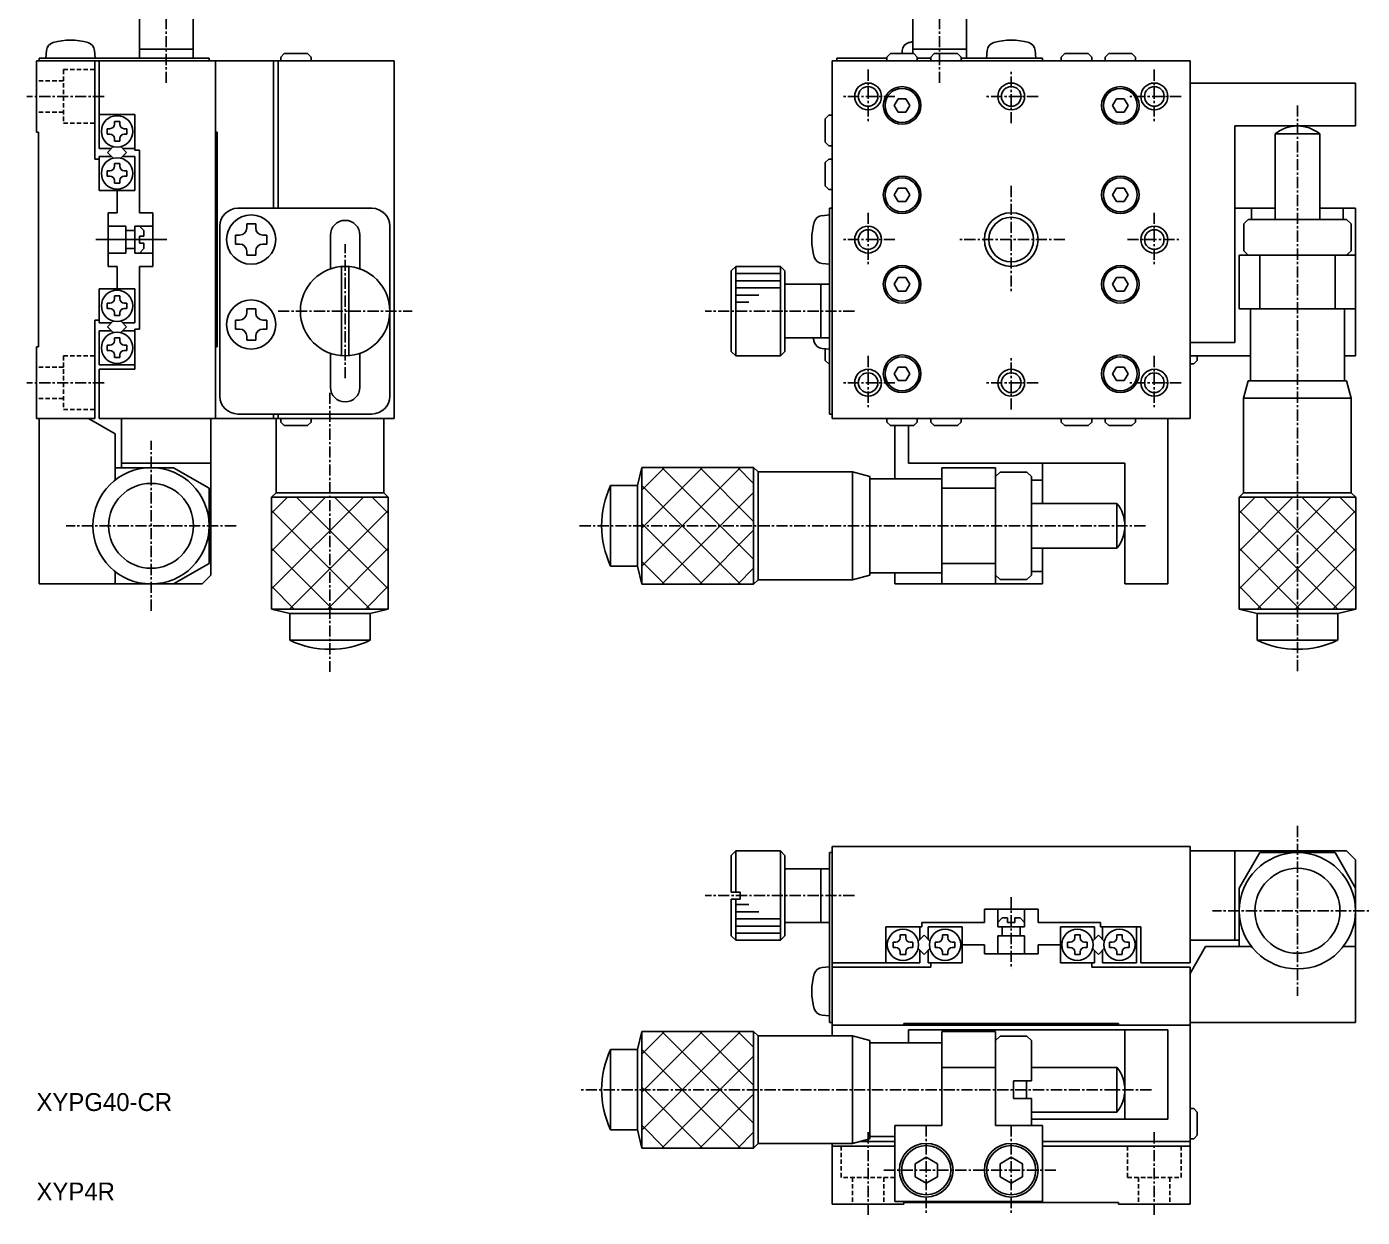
# Model space of a CAD drawing. Extents: x -191 to 34, y -40 to 164.
# Drawn here: x -191.1 to -41.8, y -39.9 to 93.2 of the extents above; entities that cross this region are included whole.
import ezdxf

# ---------------------------------------------------------------- set-up
doc = ezdxf.new("R2010")
doc.units = 0
doc.linetypes.add('CENTER', pattern=[2, 1.25, -0.25, 0.25, -0.25])
doc.linetypes.add('DASHED', pattern=[0.75, 0.5, -0.25])
doc.layers.get('0').update_dxf_attribs({"linetype": 'CONTINUOUS'})
doc.layers.add('CENTER', color=1, linetype='CENTER')

msp = doc.modelspace()

# ---------------------------------------------------------------- linework, layer by layer
at = {"color": 7, "linetype": 'CONTINUOUS'}
for p, q in [((-178.51, 89.74), (-178.51, 94.74)), ((-172.51, 89.74), (-172.51, 94.74)), ((-92.04, 94.74), (-92.04, 90.24)), ((-86.04, 94.74), (-86.04, 89.74)), ((-189.71, 89.74), (-189.71, 89.44)), ((-170.71, 89.74), (-189.71, 89.74)), ((-188.89, 90.59), (-188.96, 89.74)), ((-183.46, 89.74), (-183.54, 90.59)), ((-172.51, 90.74), (-178.51, 90.74)), ((-170.71, 89.44), (-170.71, 89.74)), ((-162.31, 90.24), (-162.71, 89.84)), ((-162.71, 89.84), (-162.71, 89.44)), ((-159.71, 90.24), (-162.31, 90.24)), ((-159.71, 90.24), (-159.31, 89.84)), ((-159.31, 89.84), (-159.31, 89.44)), ((-100.54, 89.74), (-94.94, 89.74)), ((-100.54, 89.44), (-100.54, 89.74)), ((-94.54, 90.24), (-94.94, 89.84)), ((-94.94, 89.84), (-94.94, 89.44)), ((-91.94, 90.24), (-94.54, 90.24)), ((-93.25, 90.24), (-93.22, 90.59)), ((-92.04, 90.74), (-86.04, 90.74)), ((-91.94, 90.24), (-91.54, 89.84)), ((-91.54, 89.84), (-91.54, 89.44)), ((-91.54, 89.74), (-90.04, 89.74)), ((-90.04, 89.84), (-89.64, 90.24)), ((-90.04, 89.84), (-90.04, 89.44)), ((-87.04, 90.24), (-89.64, 90.24)), ((-87.04, 90.24), (-86.64, 89.84)), ((-86.64, 89.84), (-86.64, 89.44)), ((-86.64, 89.74), (-77.54, 89.74)), ((-83.72, 90.59), (-83.79, 89.74)), ((-78.29, 89.74), (-78.36, 90.59)), ((-77.54, 89.74), (-77.54, 89.44)), ((-75.04, 90.24), (-75.44, 89.84)), ((-75.44, 89.84), (-75.44, 89.44)), ((-75.04, 90.24), (-72.44, 90.24)), ((-72.04, 89.84), (-72.44, 90.24)), ((-72.04, 89.84), (-72.04, 89.44)), ((-70.54, 89.84), (-70.14, 90.24)), ((-70.54, 89.84), (-70.54, 89.44)), ((-67.54, 90.24), (-70.14, 90.24)), ((-67.54, 90.24), (-67.14, 89.84)), ((-67.14, 89.84), (-67.14, 89.44)), ((-190.01, 89.44), (-150.01, 89.44)), ((-190.01, 81.44), (-190.01, 89.44)), ((-183.51, 89.44), (-183.51, 78.44)), ((-183.01, 79.64), (-183.01, 89.44)), ((-170.01, 89.44), (-170.01, 49.44)), ((-163.51, 72.94), (-163.51, 89.44)), ((-163.01, 72.94), (-163.01, 89.44)), ((-150.01, 89.44), (-150.01, 49.44)), ((-101.04, 89.44), (-101.04, 49.44)), ((-101.04, 89.44), (-61.04, 89.44)), ((-61.04, 89.44), (-61.04, 49.44)), ((-42.54, 86.94), (-61.04, 86.94)), ((-42.54, 82.14), (-42.54, 86.94)), ((-94.11, 84.44), (-93.67, 85.19)), ((-93.67, 85.19), (-92.81, 85.19)), ((-92.81, 85.19), (-92.37, 84.44)), ((-69.71, 84.44), (-69.27, 85.19)), ((-69.27, 85.19), (-68.41, 85.19)), ((-68.41, 85.19), (-67.97, 84.44)), ((-93.67, 83.69), (-94.11, 84.44)), ((-92.81, 83.69), (-93.67, 83.69)), ((-92.37, 84.44), (-92.81, 83.69)), ((-69.27, 83.69), (-69.71, 84.44)), ((-68.41, 83.69), (-69.27, 83.69)), ((-67.97, 84.44), (-68.41, 83.69)), ((-179.01, 83.44), (-183.01, 83.44)), ((-181.31, 82.64), (-180.71, 82.64)), ((-181.31, 82.64), (-181.31, 82.34)), ((-180.71, 82.64), (-180.71, 82.34)), ((-179.01, 79.44), (-179.01, 83.44)), ((-101.44, 83.34), (-101.84, 82.94)), ((-101.84, 80.34), (-101.84, 82.94)), ((-101.44, 83.34), (-101.04, 83.34)), ((-56.04, 57.94), (-56.04, 82.14)), ((-56.04, 82.14), (-42.54, 82.14)), ((-189.81, 81.44), (-190.01, 81.44)), ((-189.81, 57.44), (-189.81, 81.44)), ((-182.11, 81.24), (-182.11, 81.84)), ((-182.11, 81.84), (-181.81, 81.84)), ((-182.11, 81.24), (-181.81, 81.24)), ((-181.31, 80.44), (-181.31, 80.74)), ((-180.71, 80.44), (-180.71, 80.74)), ((-179.91, 81.84), (-180.21, 81.84)), ((-179.91, 81.24), (-180.21, 81.24)), ((-179.91, 81.84), (-179.91, 81.24)), ((-170.01, 81.44), (-169.81, 81.44)), ((-169.81, 81.44), (-169.81, 57.44)), ((-51.54, 81.26), (-46.54, 81.26)), ((-51.54, 81.26), (-51.54, 71.69)), ((-46.54, 81.26), (-46.54, 71.69)), ((-183.01, 79.64), (-181.63, 79.64)), ((-181.43, 79.84), (-182.08, 79.19)), ((-181.43, 78.54), (-182.08, 79.19)), ((-181.31, 80.44), (-180.71, 80.44)), ((-179.95, 79.19), (-180.6, 79.84)), ((-179.95, 79.19), (-180.6, 78.54)), ((-179.01, 79.64), (-180.4, 79.64)), ((-178.51, 79.44), (-179.01, 79.44)), ((-178.51, 72.44), (-178.51, 79.44)), ((-101.44, 79.94), (-101.84, 80.34)), ((-101.44, 79.94), (-101.04, 79.94)), ((-183.01, 78.44), (-183.51, 78.44)), ((-183.01, 78.74), (-181.63, 78.74)), ((-183.01, 78.74), (-183.01, 74.94)), ((-181.31, 77.94), (-180.71, 77.94)), ((-181.31, 77.94), (-181.31, 77.64)), ((-180.71, 77.94), (-180.71, 77.64)), ((-179.01, 78.74), (-180.4, 78.74)), ((-179.01, 78.74), (-179.01, 74.94)), ((-101.44, 78.44), (-101.84, 78.04)), ((-101.84, 75.44), (-101.84, 78.04)), ((-101.44, 78.44), (-101.04, 78.44)), ((-182.11, 76.54), (-182.11, 77.14)), ((-182.11, 77.14), (-181.81, 77.14)), ((-182.11, 76.54), (-181.81, 76.54)), ((-179.91, 77.14), (-180.21, 77.14)), ((-179.91, 76.54), (-180.21, 76.54)), ((-179.91, 77.14), (-179.91, 76.54)), ((-179.01, 74.94), (-183.01, 74.94)), ((-181.31, 75.74), (-181.31, 76.04)), ((-181.31, 75.74), (-180.71, 75.74)), ((-181.01, 74.94), (-181.01, 72.44)), ((-180.71, 75.74), (-180.71, 76.04)), ((-101.84, 75.44), (-101.44, 75.04)), ((-101.44, 75.04), (-101.04, 75.04)), ((-94.11, 74.44), (-93.67, 75.19)), ((-93.67, 75.19), (-92.81, 75.19)), ((-92.81, 75.19), (-92.37, 74.44)), ((-69.71, 74.44), (-69.27, 75.19)), ((-69.27, 75.19), (-68.41, 75.19)), ((-68.41, 75.19), (-67.97, 74.44)), ((-93.67, 73.69), (-94.11, 74.44)), ((-92.81, 73.69), (-93.67, 73.69)), ((-92.37, 74.44), (-92.81, 73.69)), ((-69.27, 73.69), (-69.71, 74.44)), ((-68.41, 73.69), (-69.27, 73.69)), ((-67.97, 74.44), (-68.41, 73.69)), ((-182.01, 66.44), (-182.01, 72.44)), ((-182.01, 72.44), (-181.01, 72.44)), ((-177.01, 72.44), (-178.51, 72.44)), ((-177.01, 66.44), (-177.01, 72.44)), ((-152.51, 72.94), (-167.51, 72.94)), ((-101.34, 72.19), (-102.19, 72.11)), ((-101.34, 72.94), (-101.04, 72.94)), ((-101.34, 49.94), (-101.34, 72.94)), ((-56.04, 72.94), (-51.54, 72.94)), ((-54.54, 71.69), (-55.04, 71.19)), ((-54.54, 71.69), (-43.54, 71.69)), ((-54.16, 72.94), (-54.16, 71.69)), ((-46.54, 72.94), (-42.54, 72.94)), ((-43.92, 72.94), (-43.92, 71.69)), ((-43.54, 71.69), (-43.04, 71.19)), ((-42.54, 56.44), (-42.54, 72.94)), ((-180.01, 70.94), (-182.01, 70.94)), ((-180.01, 70.94), (-180.01, 67.94)), ((-180.01, 70.44), (-179.01, 70.44)), ((-179.01, 70.94), (-179.01, 67.94)), ((-177.01, 70.94), (-179.01, 70.94)), ((-178.01, 70.44), (-178.51, 70.94)), ((-178.01, 69.84), (-178.01, 70.44)), ((-169.51, 70.94), (-169.51, 51.94)), ((-166.51, 71.19), (-165.51, 71.19)), ((-166.51, 71.19), (-166.51, 70.74)), ((-165.51, 71.19), (-165.51, 70.74)), ((-150.51, 51.94), (-150.51, 70.94)), ((-55.04, 68.19), (-55.04, 71.19)), ((-43.04, 71.19), (-43.04, 68.19)), ((-183.37, 69.44), (-175.45, 69.44)), ((-178.51, 69.04), (-178.51, 69.84)), ((-178.01, 69.84), (-178.51, 69.84)), ((-178.01, 69.04), (-178.51, 69.04)), ((-178.01, 68.44), (-178.01, 69.04)), ((-167.76, 68.94), (-167.76, 69.94)), ((-167.76, 69.94), (-167.31, 69.94)), ((-167.76, 68.94), (-167.31, 68.94)), ((-164.26, 69.94), (-164.71, 69.94)), ((-164.26, 68.94), (-164.71, 68.94)), ((-164.26, 69.94), (-164.26, 68.94)), ((-157.16, 66.16), (-157.16, 69.94)), ((-153.86, 66.16), (-153.86, 69.94)), ((-182.01, 67.94), (-180.01, 67.94)), ((-179.01, 68.44), (-180.01, 68.44)), ((-179.01, 67.94), (-177.01, 67.94)), ((-178.01, 68.44), (-178.51, 67.94)), ((-166.51, 67.69), (-166.51, 68.14)), ((-165.51, 67.69), (-166.51, 67.69)), ((-165.51, 67.69), (-165.51, 68.14)), ((-55.54, 67.69), (-55.54, 61.69)), ((-42.54, 67.69), (-55.54, 67.69)), ((-55.04, 68.19), (-54.54, 67.69)), ((-53.25, 61.69), (-53.25, 67.69)), ((-44.83, 61.69), (-44.83, 67.69)), ((-43.54, 67.69), (-43.04, 68.19)), ((-182.01, 66.44), (-181.01, 66.44)), ((-181.01, 63.94), (-181.01, 66.44)), ((-178.51, 59.44), (-178.51, 66.44)), ((-178.51, 66.44), (-177.01, 66.44)), ((-155.91, 56.44), (-155.91, 66.42)), ((-155.11, 56.47), (-155.11, 66.44)), ((-111.84, 66.44), (-112.34, 65.94)), ((-112.34, 56.94), (-112.34, 65.94)), ((-111.84, 56.44), (-111.84, 66.44)), ((-106.84, 66.44), (-111.84, 66.44)), ((-106.84, 56.44), (-106.84, 66.44)), ((-106.34, 65.94), (-106.84, 66.44)), ((-106.34, 56.94), (-106.34, 65.94)), ((-102.19, 66.76), (-101.34, 66.69)), ((-106.34, 64.44), (-101.34, 64.44)), ((-102.34, 58.44), (-102.34, 64.44)), ((-94.11, 64.44), (-93.67, 65.19)), ((-93.67, 63.69), (-94.11, 64.44)), ((-93.67, 65.19), (-92.81, 65.19)), ((-92.81, 65.19), (-92.37, 64.44)), ((-92.37, 64.44), (-92.81, 63.69)), ((-69.71, 64.44), (-69.27, 65.19)), ((-69.27, 63.69), (-69.71, 64.44)), ((-69.27, 65.19), (-68.41, 65.19)), ((-68.41, 65.19), (-67.97, 64.44)), ((-67.97, 64.44), (-68.41, 63.69)), ((-183.01, 60.14), (-183.01, 63.94)), ((-179.01, 63.94), (-183.01, 63.94)), ((-181.31, 63.14), (-180.71, 63.14)), ((-181.31, 63.14), (-181.31, 62.84)), ((-180.71, 63.14), (-180.71, 62.84)), ((-179.01, 63.94), (-179.01, 60.14)), ((-92.81, 63.69), (-93.67, 63.69)), ((-68.41, 63.69), (-69.27, 63.69)), ((-182.11, 61.74), (-182.11, 62.34)), ((-182.11, 62.34), (-181.81, 62.34)), ((-182.11, 61.74), (-181.81, 61.74)), ((-181.31, 60.94), (-181.31, 61.24)), ((-180.71, 60.94), (-180.71, 61.24)), ((-179.91, 62.34), (-180.21, 62.34)), ((-179.91, 61.74), (-180.21, 61.74)), ((-179.91, 62.34), (-179.91, 61.74)), ((-166.51, 61.69), (-165.51, 61.69)), ((-166.51, 61.69), (-166.51, 61.24)), ((-165.51, 61.69), (-165.51, 61.24)), ((-55.54, 61.69), (-42.54, 61.69)), ((-54.29, 61.69), (-54.29, 53.64)), ((-43.79, 61.69), (-43.79, 53.64)), ((-183.51, 49.44), (-183.51, 60.44)), ((-183.01, 60.44), (-183.51, 60.44)), ((-183.01, 60.14), (-181.63, 60.14)), ((-181.43, 60.34), (-182.08, 59.69)), ((-181.31, 60.94), (-180.71, 60.94)), ((-179.95, 59.69), (-180.6, 60.34)), ((-179.01, 60.14), (-180.4, 60.14)), ((-167.76, 59.44), (-167.76, 60.44)), ((-167.76, 60.44), (-167.31, 60.44)), ((-164.26, 60.44), (-164.71, 60.44)), ((-164.26, 60.44), (-164.26, 59.44)), ((-183.01, 55.44), (-183.01, 59.24)), ((-183.01, 59.24), (-181.63, 59.24)), ((-181.43, 59.04), (-182.08, 59.69)), ((-181.31, 58.44), (-180.71, 58.44)), ((-181.31, 58.44), (-181.31, 58.14)), ((-180.71, 58.44), (-180.71, 58.14)), ((-179.95, 59.69), (-180.6, 59.04)), ((-179.01, 59.24), (-180.4, 59.24)), ((-179.01, 59.44), (-178.51, 59.44)), ((-179.01, 54.94), (-179.01, 59.44)), ((-167.76, 59.44), (-167.31, 59.44)), ((-166.51, 58.19), (-166.51, 58.64)), ((-165.51, 58.19), (-165.51, 58.64)), ((-164.26, 59.44), (-164.71, 59.44)), ((-106.34, 58.44), (-101.34, 58.44)), ((-189.81, 57.44), (-190.01, 57.44)), ((-190.01, 49.44), (-190.01, 57.44)), ((-182.11, 57.04), (-182.11, 57.64)), ((-182.11, 57.64), (-181.81, 57.64)), ((-182.11, 57.04), (-181.81, 57.04)), ((-179.91, 57.64), (-180.21, 57.64)), ((-179.91, 57.04), (-180.21, 57.04)), ((-179.91, 57.64), (-179.91, 57.04)), ((-170.01, 57.44), (-169.81, 57.44)), ((-165.51, 58.19), (-166.51, 58.19)), ((-112.34, 56.94), (-111.84, 56.44)), ((-106.84, 56.44), (-106.34, 56.94)), ((-101.34, 57.19), (-102.19, 57.26)), ((-101.84, 55.94), (-101.84, 57.23)), ((-61.04, 57.94), (-56.04, 57.94)), ((-183.01, 55.44), (-179.01, 55.44)), ((-181.31, 56.24), (-181.31, 56.54)), ((-181.31, 56.24), (-180.71, 56.24)), ((-180.71, 56.24), (-180.71, 56.54)), ((-157.16, 52.94), (-157.16, 56.72)), ((-153.86, 52.94), (-153.86, 56.72)), ((-111.84, 56.44), (-106.84, 56.44)), ((-101.84, 55.94), (-101.44, 55.54)), ((-101.44, 55.54), (-101.34, 55.54)), ((-61.04, 56.44), (-54.29, 56.44)), ((-60.64, 55.54), (-61.04, 55.54)), ((-60.24, 55.94), (-60.64, 55.54)), ((-60.24, 55.94), (-60.24, 56.44)), ((-43.79, 56.44), (-42.54, 56.44)), ((-183.01, 49.44), (-183.01, 54.94)), ((-183.01, 54.94), (-179.01, 54.94)), ((-94.11, 54.44), (-93.67, 55.19)), ((-93.67, 53.69), (-94.11, 54.44)), ((-93.67, 55.19), (-92.81, 55.19)), ((-92.81, 55.19), (-92.37, 54.44)), ((-92.37, 54.44), (-92.81, 53.69)), ((-69.71, 54.44), (-69.27, 55.19)), ((-69.27, 53.69), (-69.71, 54.44)), ((-69.27, 55.19), (-68.41, 55.19)), ((-68.41, 55.19), (-67.97, 54.44)), ((-67.97, 54.44), (-68.41, 53.69)), ((-92.81, 53.69), (-93.67, 53.69)), ((-68.41, 53.69), (-69.27, 53.69)), ((-54.54, 53.64), (-55.06, 51.71)), ((-54.54, 53.64), (-43.54, 53.64)), ((-43.54, 53.64), (-43.02, 51.71)), ((-55.06, 51.71), (-43.06, 51.71)), ((-55.06, 51.71), (-55.06, 41.14)), ((-43.02, 51.71), (-43.02, 41.14)), ((-190.01, 49.44), (-183.51, 49.44)), ((-189.71, 49.44), (-189.71, 30.94)), ((-181.21, 47.71), (-184.21, 49.44)), ((-183.01, 49.44), (-150.01, 49.44)), ((-180.51, 49.44), (-180.51, 43.94)), ((-170.51, 49.44), (-170.51, 31.94)), ((-167.51, 49.94), (-152.51, 49.94)), ((-163.51, 49.44), (-163.51, 49.94)), ((-163.23, 49.44), (-163.23, 41.14)), ((-163.01, 49.44), (-163.01, 49.94)), ((-162.71, 49.04), (-162.71, 49.44)), ((-159.31, 49.04), (-159.31, 49.44)), ((-151.2, 49.44), (-151.2, 41.14)), ((-101.04, 49.94), (-101.34, 49.94)), ((-61.04, 49.44), (-101.04, 49.44)), ((-94.94, 49.04), (-94.94, 49.44)), ((-91.54, 49.04), (-91.54, 49.44)), ((-90.04, 49.04), (-90.04, 49.44)), ((-86.64, 49.04), (-86.64, 49.44)), ((-75.44, 49.04), (-75.44, 49.44)), ((-72.04, 49.04), (-72.04, 49.44)), ((-70.54, 49.04), (-70.54, 49.44)), ((-67.14, 49.04), (-67.14, 49.44)), ((-63.54, 30.94), (-63.54, 49.44)), ((-162.71, 49.04), (-162.31, 48.64)), ((-162.31, 48.64), (-159.71, 48.64)), ((-159.31, 49.04), (-159.71, 48.64)), ((-94.94, 49.04), (-94.54, 48.64)), ((-91.94, 48.64), (-94.54, 48.64)), ((-94.04, 48.64), (-94.04, 42.69)), ((-92.54, 48.64), (-92.54, 44.44)), ((-91.54, 49.04), (-91.94, 48.64)), ((-90.04, 49.04), (-89.64, 48.64)), ((-87.04, 48.64), (-89.64, 48.64)), ((-87.04, 48.64), (-86.64, 49.04)), ((-75.44, 49.04), (-75.04, 48.64)), ((-75.04, 48.64), (-72.44, 48.64)), ((-72.04, 49.04), (-72.44, 48.64)), ((-70.54, 49.04), (-70.14, 48.64)), ((-67.54, 48.64), (-70.14, 48.64)), ((-67.54, 48.64), (-67.14, 49.04)), ((-181.21, 42.56), (-181.21, 47.71)), ((-174.69, 43.94), (-181.21, 43.94)), ((-180.51, 44.44), (-170.51, 44.44)), ((-170.71, 41.64), (-174.69, 43.94)), ((-122.34, 43.96), (-122.84, 41.94)), ((-122.34, 43.96), (-122.34, 30.92)), ((-122.34, 43.96), (-109.84, 43.96)), ((-109.84, 43.96), (-109.84, 30.92)), ((-109.84, 43.96), (-109.34, 43.46)), ((-109.34, 31.42), (-109.34, 43.46)), ((-98.77, 43.46), (-109.34, 43.46)), ((-98.77, 43.46), (-98.77, 31.46)), ((-96.84, 42.94), (-98.77, 43.46)), ((-92.54, 44.44), (-68.34, 44.44)), ((-88.79, 43.94), (-88.79, 30.94)), ((-82.79, 43.94), (-88.79, 43.94)), ((-82.79, 30.94), (-82.79, 43.94)), ((-82.29, 43.44), (-82.79, 42.94)), ((-82.29, 43.44), (-79.29, 43.44)), ((-78.79, 42.94), (-79.29, 43.44)), ((-77.54, 44.44), (-77.54, 39.94)), ((-68.34, 44.44), (-68.34, 30.94)), ((-125.84, 41.94), (-125.84, 32.94)), ((-122.84, 41.94), (-125.84, 41.94)), ((-122.84, 41.94), (-122.84, 32.94)), ((-96.84, 42.94), (-96.84, 31.94)), ((-88.79, 42.69), (-96.84, 42.69)), ((-78.79, 42.94), (-78.79, 31.94)), ((-77.54, 42.56), (-78.79, 42.56)), ((-170.71, 33.23), (-170.71, 41.64)), ((-163.73, 40.64), (-163.23, 41.14)), ((-163.73, 40.64), (-150.7, 40.64)), ((-163.73, 28.14), (-163.73, 40.64)), ((-163.23, 41.14), (-151.2, 41.14)), ((-150.7, 40.64), (-151.2, 41.14)), ((-150.7, 28.14), (-150.7, 40.64)), ((-88.79, 41.64), (-82.79, 41.64)), ((-55.56, 40.64), (-55.06, 41.14)), ((-55.56, 40.64), (-42.52, 40.64)), ((-55.56, 28.14), (-55.56, 40.64)), ((-43.02, 41.14), (-55.06, 41.14)), ((-42.52, 40.64), (-43.02, 41.14)), ((-42.52, 28.14), (-42.52, 40.64)), ((-69.22, 39.94), (-78.79, 39.94)), ((-69.22, 39.94), (-69.22, 34.94)), ((-69.22, 34.94), (-78.79, 34.94)), ((-77.54, 34.94), (-77.54, 30.94)), ((-170.71, 33.23), (-174.69, 30.94)), ((-122.84, 32.94), (-125.84, 32.94)), ((-122.34, 30.92), (-122.84, 32.94)), ((-88.79, 33.23), (-82.79, 33.23)), ((-181.21, 30.94), (-181.21, 32.32)), ((-170.51, 31.94), (-171.51, 30.94)), ((-109.84, 30.92), (-109.34, 31.42)), ((-98.77, 31.42), (-109.34, 31.42)), ((-96.84, 31.94), (-98.77, 31.42)), ((-88.79, 32.19), (-96.84, 32.19)), ((-94.04, 32.19), (-94.04, 30.94)), ((-82.79, 31.94), (-82.29, 31.44)), ((-79.29, 31.44), (-82.29, 31.44)), ((-78.79, 31.94), (-79.29, 31.44)), ((-77.54, 32.32), (-78.79, 32.32)), ((-171.51, 30.94), (-189.71, 30.94)), ((-122.34, 30.92), (-109.84, 30.92)), ((-94.04, 30.94), (-77.54, 30.94)), ((-68.34, 30.94), (-63.54, 30.94)), ((-163.73, 28.14), (-150.7, 28.14)), ((-163.73, 28.14), (-161.71, 27.64)), ((-161.71, 27.64), (-161.71, 24.64)), ((-161.71, 27.64), (-152.71, 27.64)), ((-150.7, 28.14), (-152.71, 27.64)), ((-152.71, 27.64), (-152.71, 24.64)), ((-55.56, 28.14), (-42.52, 28.14)), ((-55.56, 28.14), (-53.54, 27.64)), ((-53.54, 27.64), (-53.54, 24.64)), ((-53.54, 27.64), (-44.54, 27.64)), ((-42.52, 28.14), (-44.54, 27.64)), ((-44.54, 27.64), (-44.54, 24.64)), ((-161.71, 24.64), (-152.71, 24.64)), ((-53.54, 24.64), (-44.54, 24.64)), ((-101.04, 1.6), (-101.04, -19.59)), ((-101.04, 1.6), (-61.04, 1.6)), ((-61.04, -11.4), (-61.04, 1.6)), ((-112.34, 0.6), (-111.84, 1.1)), ((-112.34, -3.5), (-112.34, 0.6)), ((-111.84, 1.1), (-111.84, -3.5)), ((-106.84, 1.1), (-111.84, 1.1)), ((-106.84, 1.1), (-106.84, -8.9)), ((-106.84, 1.1), (-106.34, 0.6)), ((-106.34, 0.6), (-106.34, -8.4)), ((-101.34, 0.9), (-101.34, -18.1)), ((-101.04, 0.9), (-101.34, 0.9)), ((-61.04, 1.1), (-43.54, 1.1)), ((-56.04, -8.9), (-56.04, 1.1)), ((-53.25, 0.9), (-55.54, -3.08)), ((-44.83, 0.9), (-53.25, 0.9)), ((-44.83, 0.9), (-42.54, -3.08)), ((-43.54, 1.1), (-42.54, 0.1)), ((-42.54, 0.1), (-42.54, -18.1)), ((-101.34, -0.9), (-106.34, -0.9)), ((-102.34, -0.9), (-102.34, -6.9)), ((-111.34, -3.5), (-112.34, -3.5)), ((-112.34, -8.4), (-112.34, -4.3)), ((-111.34, -4.3), (-112.34, -4.3)), ((-111.84, -4.3), (-111.84, -8.9)), ((-111.34, -3.5), (-111.34, -4.3)), ((-55.54, -3.08), (-55.54, -9.6)), ((-78.04, -5.4), (-84.04, -5.4)), ((-84.04, -5.4), (-84.04, -6.9)), ((-82.54, -5.4), (-82.54, -7.4)), ((-79.54, -7.4), (-79.54, -5.4)), ((-78.04, -6.9), (-78.04, -5.4)), ((-101.34, -6.9), (-106.34, -6.9)), ((-95.04, -7.4), (-95.04, -11.4)), ((-91.04, -7.4), (-95.04, -7.4)), ((-91.24, -7.4), (-91.24, -8.79)), ((-91.04, -6.9), (-91.04, -7.4)), ((-84.04, -6.9), (-91.04, -6.9)), ((-90.34, -7.4), (-86.54, -7.4)), ((-90.34, -7.4), (-90.34, -8.79)), ((-86.54, -7.4), (-86.54, -11.4)), ((-82.04, -6.4), (-82.54, -6.9)), ((-82.54, -7.4), (-79.54, -7.4)), ((-81.44, -6.4), (-82.04, -6.4)), ((-82.04, -8.4), (-82.04, -7.4)), ((-81.44, -6.4), (-81.44, -6.9)), ((-80.64, -6.9), (-81.44, -6.9)), ((-80.04, -6.4), (-80.64, -6.4)), ((-80.64, -6.4), (-80.64, -6.9)), ((-80.04, -6.4), (-79.54, -6.9)), ((-80.04, -7.4), (-80.04, -8.4)), ((-71.04, -6.9), (-78.04, -6.9)), ((-75.54, -7.4), (-71.74, -7.4)), ((-75.54, -7.4), (-75.54, -11.4)), ((-71.74, -7.4), (-71.74, -8.79)), ((-71.04, -7.4), (-71.04, -6.9)), ((-66.54, -7.4), (-71.04, -7.4)), ((-70.84, -7.4), (-70.84, -8.79)), ((-67.04, -11.4), (-67.04, -7.4)), ((-66.54, -11.4), (-66.54, -7.4)), ((-111.84, -8.9), (-112.34, -8.4)), ((-106.84, -8.9), (-111.84, -8.9)), ((-106.34, -8.4), (-106.84, -8.9)), ((-93.44, -8.3), (-92.84, -8.3)), ((-93.44, -8.3), (-93.44, -8.6)), ((-92.84, -8.3), (-92.84, -8.6)), ((-90.79, -8.34), (-91.44, -8.99)), ((-90.79, -8.34), (-90.14, -8.99)), ((-88.74, -8.3), (-88.14, -8.3)), ((-88.74, -8.3), (-88.74, -8.6)), ((-88.14, -8.3), (-88.14, -8.6)), ((-82.54, -8.4), (-82.54, -10.4)), ((-82.54, -8.4), (-79.54, -8.4)), ((-79.54, -10.4), (-79.54, -8.4)), ((-73.94, -8.3), (-73.34, -8.3)), ((-73.94, -8.3), (-73.94, -8.6)), ((-73.34, -8.3), (-73.34, -8.6)), ((-71.29, -8.34), (-71.94, -8.99)), ((-71.29, -8.34), (-70.64, -8.99)), ((-69.24, -8.3), (-68.64, -8.3)), ((-69.24, -8.3), (-69.24, -8.6)), ((-68.64, -8.3), (-68.64, -8.6)), ((-61.04, -8.9), (-55.54, -8.9)), ((-94.24, -9.7), (-94.24, -9.1)), ((-94.24, -9.1), (-93.94, -9.1)), ((-94.24, -9.7), (-93.94, -9.7)), ((-93.44, -10.5), (-93.44, -10.2)), ((-92.84, -10.5), (-92.84, -10.2)), ((-92.04, -9.1), (-92.34, -9.1)), ((-92.04, -9.7), (-92.34, -9.7)), ((-92.04, -9.7), (-92.04, -9.1)), ((-91.44, -9.82), (-90.79, -10.47)), ((-91.24, -11.4), (-91.24, -10.02)), ((-90.14, -9.82), (-90.79, -10.47)), ((-90.34, -11.4), (-90.34, -10.02)), ((-89.54, -9.7), (-89.54, -9.1)), ((-89.54, -9.1), (-89.24, -9.1)), ((-89.54, -9.7), (-89.24, -9.7)), ((-88.74, -10.5), (-88.74, -10.2)), ((-88.14, -10.5), (-88.14, -10.2)), ((-87.34, -9.1), (-87.64, -9.1)), ((-87.34, -9.7), (-87.64, -9.7)), ((-87.34, -9.7), (-87.34, -9.1)), ((-86.54, -9.4), (-84.04, -9.4)), ((-84.04, -10.4), (-84.04, -9.4)), ((-78.04, -10.4), (-84.04, -10.4)), ((-75.54, -9.4), (-78.04, -9.4)), ((-78.04, -10.4), (-78.04, -9.4)), ((-74.74, -9.7), (-74.74, -9.1)), ((-74.74, -9.1), (-74.44, -9.1)), ((-74.74, -9.7), (-74.44, -9.7)), ((-73.94, -10.5), (-73.94, -10.2)), ((-73.34, -10.5), (-73.34, -10.2)), ((-72.54, -9.1), (-72.84, -9.1)), ((-72.54, -9.7), (-72.84, -9.7)), ((-72.54, -9.7), (-72.54, -9.1)), ((-71.94, -9.82), (-71.29, -10.47)), ((-71.74, -11.4), (-71.74, -10.02)), ((-70.64, -9.82), (-71.29, -10.47)), ((-70.84, -11.4), (-70.84, -10.02)), ((-70.04, -9.7), (-70.04, -9.1)), ((-70.04, -9.1), (-69.74, -9.1)), ((-70.04, -9.7), (-69.74, -9.7)), ((-69.24, -10.5), (-69.24, -10.2)), ((-68.64, -10.5), (-68.64, -10.2)), ((-67.84, -9.1), (-68.14, -9.1)), ((-67.84, -9.7), (-68.14, -9.7)), ((-67.84, -9.7), (-67.84, -9.1)), ((-59.31, -9.6), (-61.04, -12.6)), ((-54.16, -9.6), (-59.31, -9.6)), ((-42.54, -9.6), (-43.92, -9.6)), ((-101.34, -11.85), (-102.19, -11.93)), ((-91.24, -11.4), (-101.04, -11.4)), ((-101.04, -11.9), (-90.04, -11.9)), ((-92.84, -10.5), (-93.44, -10.5)), ((-90.34, -11.4), (-86.54, -11.4)), ((-90.04, -11.4), (-90.04, -11.9)), ((-88.14, -10.5), (-88.74, -10.5)), ((-71.74, -11.4), (-75.54, -11.4)), ((-73.34, -10.5), (-73.94, -10.5)), ((-72.04, -11.4), (-72.04, -11.9)), ((-61.04, -11.9), (-72.04, -11.9)), ((-67.04, -11.4), (-70.84, -11.4)), ((-68.64, -10.5), (-69.24, -10.5)), ((-61.04, -11.4), (-66.54, -11.4)), ((-61.04, -38.4), (-61.04, -11.9)), ((-102.19, -17.28), (-101.34, -17.35)), ((-122.34, -19.09), (-122.84, -21.1)), ((-122.34, -19.09), (-122.34, -32.12)), ((-122.34, -19.09), (-109.84, -19.09)), ((-109.84, -19.09), (-109.84, -32.12)), ((-109.84, -19.09), (-109.34, -19.59)), ((-101.34, -18.1), (-101.04, -18.1)), ((-61.04, -18.4), (-101.04, -18.4)), ((-93.04, -18.2), (-93.04, -18.4)), ((-69.04, -18.2), (-93.04, -18.2)), ((-92.54, -18.9), (-92.54, -20.35)), ((-63.54, -18.9), (-92.54, -18.9)), ((-82.79, -19.1), (-88.79, -19.1)), ((-88.79, -19.1), (-88.79, -29.6)), ((-82.79, -29.6), (-82.79, -19.1)), ((-69.04, -18.2), (-69.04, -18.4)), ((-68.34, -28.9), (-68.34, -18.9)), ((-63.54, -28.9), (-63.54, -18.9)), ((-61.04, -18.1), (-42.54, -18.1)), ((-109.34, -31.62), (-109.34, -19.59)), ((-98.77, -19.59), (-109.34, -19.59)), ((-98.77, -19.59), (-98.77, -31.59)), ((-96.84, -20.1), (-98.77, -19.59)), ((-96.84, -20.1), (-96.84, -31.1)), ((-88.79, -20.35), (-96.84, -20.35)), ((-82.29, -19.6), (-82.79, -20.1)), ((-82.29, -19.6), (-79.29, -19.6)), ((-78.79, -20.1), (-79.29, -19.6)), ((-78.79, -20.1), (-78.79, -24.6)), ((-125.84, -21.1), (-125.84, -30.1)), ((-122.84, -21.1), (-125.84, -21.1)), ((-122.84, -21.1), (-122.84, -30.1)), ((-82.79, -23.1), (-88.79, -23.1)), ((-69.22, -23.1), (-78.79, -23.1)), ((-69.22, -23.1), (-69.22, -28.1)), ((-78.79, -24.6), (-80.79, -24.6)), ((-80.79, -24.6), (-80.79, -26.6)), ((-79.34, -24.6), (-79.34, -26.6)), ((-78.79, -26.6), (-80.79, -26.6)), ((-78.79, -26.6), (-78.79, -29.6)), ((-69.22, -28.1), (-78.79, -28.1)), ((-60.64, -27.7), (-61.04, -27.7)), ((-60.24, -28.1), (-60.64, -27.7)), ((-60.24, -28.1), (-60.24, -30.7)), ((-88.79, -29.6), (-94.04, -29.6)), ((-94.04, -38.1), (-94.04, -29.6)), ((-82.79, -29.6), (-77.54, -29.6)), ((-78.79, -28.9), (-63.54, -28.9)), ((-77.54, -29.6), (-77.54, -38.1)), ((-122.84, -30.1), (-125.84, -30.1)), ((-122.34, -32.12), (-122.84, -30.1)), ((-96.84, -31.1), (-98.77, -31.62)), ((-94.04, -30.85), (-96.84, -30.85)), ((-60.64, -31.1), (-61.04, -31.1)), ((-60.64, -31.1), (-60.24, -30.7)), ((-122.34, -32.12), (-109.84, -32.12)), ((-109.84, -32.12), (-109.34, -31.62)), ((-98.77, -31.62), (-109.34, -31.62)), ((-101.04, -31.62), (-101.04, -38.4)), ((-101.04, -31.9), (-94.04, -31.9)), ((-97.96, -31.4), (-94.04, -31.4)), ((-77.54, -31.4), (-61.04, -31.4)), ((-77.54, -31.9), (-61.04, -31.9)), ((-91.79, -33.88), (-90.54, -33.16)), ((-91.79, -35.33), (-91.79, -33.88)), ((-90.54, -33.16), (-89.29, -33.88)), ((-89.29, -33.88), (-89.29, -35.33)), ((-82.29, -33.88), (-81.04, -33.16)), ((-82.29, -35.33), (-82.29, -33.88)), ((-81.04, -33.16), (-79.79, -33.88)), ((-79.79, -33.88), (-79.79, -35.33)), ((-90.54, -36.05), (-91.79, -35.33)), ((-89.29, -35.33), (-90.54, -36.05)), ((-81.04, -36.05), (-82.29, -35.33)), ((-79.79, -35.33), (-81.04, -36.05)), ((-101.04, -38.4), (-93.04, -38.4)), ((-77.54, -38.1), (-94.04, -38.1)), ((-69.04, -38.2), (-93.04, -38.2)), ((-93.04, -38.4), (-93.04, -38.2)), ((-69.04, -38.4), (-69.04, -38.2)), ((-69.04, -38.4), (-61.04, -38.4))]:
    msp.add_line(p, q, dxfattribs=at)
at = {"color": 3, "linetype": 'DASHED'}
for p, q in [((-183.51, 88.44), (-187.01, 88.44)), ((-187.01, 88.44), (-187.01, 82.44)), ((-187.01, 87.19), (-190.01, 87.19)), ((-187.01, 83.69), (-190.01, 83.69)), ((-183.51, 82.44), (-187.01, 82.44)), ((-183.51, 56.44), (-187.01, 56.44)), ((-187.01, 56.44), (-187.01, 50.44)), ((-187.01, 55.19), (-190.01, 55.19)), ((-187.01, 51.69), (-190.01, 51.69)), ((-183.51, 50.44), (-187.01, 50.44)), ((-100.04, -31.9), (-100.04, -35.4)), ((-68.04, -31.9), (-68.04, -35.4)), ((-62.04, -31.9), (-62.04, -35.4)), ((-94.04, -35.4), (-100.04, -35.4)), ((-98.79, -35.4), (-98.79, -38.4)), ((-95.29, -35.4), (-95.29, -38.4)), ((-68.04, -35.4), (-62.04, -35.4)), ((-66.79, -35.4), (-66.79, -38.4)), ((-63.29, -35.4), (-63.29, -38.4))]:
    msp.add_line(p, q, dxfattribs=at)
at = {"color": 3, "linetype": 'CONTINUOUS'}
for p, q in [((-106.84, 65.64), (-111.84, 65.64)), ((-106.84, 64.84), (-111.84, 64.84)), ((-106.84, 64.04), (-111.84, 64.04)), ((-109.26, 63.24), (-111.84, 63.24)), ((-110.36, 62.44), (-111.84, 62.44)), ((-122.34, 41.41), (-119.79, 43.96)), ((-122.34, 37.17), (-115.55, 43.96)), ((-122.34, 32.92), (-111.31, 43.96)), ((-109.84, 33.7), (-120.1, 43.96)), ((-109.84, 37.94), (-115.86, 43.96)), ((-109.84, 42.18), (-111.61, 43.96)), ((-111.31, 30.92), (-122.34, 41.95)), ((-161.96, 40.64), (-163.73, 38.86)), ((-157.71, 40.64), (-163.73, 34.62)), ((-153.47, 40.64), (-163.73, 30.38)), ((-150.7, 30.38), (-160.96, 40.64)), ((-150.7, 34.62), (-156.71, 40.64)), ((-150.7, 38.86), (-152.47, 40.64)), ((-120.1, 30.92), (-109.84, 41.18)), ((-53.78, 40.64), (-55.56, 38.86)), ((-49.54, 40.64), (-55.56, 34.62)), ((-45.3, 40.64), (-55.56, 30.38)), ((-42.52, 30.38), (-52.78, 40.64)), ((-42.52, 34.62), (-48.54, 40.64)), ((-42.52, 38.86), (-44.3, 40.64)), ((-152.7, 28.14), (-163.73, 39.17)), ((-150.7, 39.17), (-161.73, 28.14)), ((-44.52, 28.14), (-55.56, 39.17)), ((-42.52, 39.17), (-53.55, 28.14)), ((-115.55, 30.92), (-122.34, 37.71)), ((-115.86, 30.92), (-109.84, 36.94)), ((-156.94, 28.14), (-163.73, 34.93)), ((-150.7, 34.93), (-157.49, 28.14)), ((-48.77, 28.14), (-55.56, 34.93)), ((-42.52, 34.93), (-49.31, 28.14)), ((-119.79, 30.92), (-122.34, 33.47)), ((-111.61, 30.92), (-109.84, 32.7)), ((-161.19, 28.14), (-163.73, 30.69)), ((-150.7, 30.69), (-153.24, 28.14)), ((-53.01, 28.14), (-55.56, 30.69)), ((-42.52, 30.69), (-45.07, 28.14)), ((-110.36, -4.9), (-111.84, -4.9)), ((-109.26, -5.7), (-111.84, -5.7)), ((-106.84, -6.5), (-111.84, -6.5)), ((-106.84, -7.3), (-111.84, -7.3)), ((-106.84, -8.1), (-111.84, -8.1)), ((-122.34, -21.63), (-119.79, -19.09)), ((-122.34, -25.88), (-115.55, -19.09)), ((-122.34, -30.12), (-111.31, -19.09)), ((-109.84, -29.35), (-120.1, -19.09)), ((-109.84, -25.1), (-115.86, -19.09)), ((-109.84, -20.86), (-111.61, -19.09)), ((-111.31, -32.12), (-122.34, -21.09)), ((-120.1, -32.12), (-109.84, -21.86)), ((-115.55, -32.12), (-122.34, -25.33)), ((-115.86, -32.12), (-109.84, -26.1)), ((-119.79, -32.12), (-122.34, -29.58)), ((-111.61, -32.12), (-109.84, -30.35))]:
    msp.add_line(p, q, dxfattribs=at)
for centre, radius in [((-97.04, 85.44), 1.5), ((-81.04, 85.44), 1.5), ((-65.04, 85.44), 1.5), ((-81.04, 69.44), 3), ((-97.04, 69.44), 1.5), ((-65.04, 69.44), 1.5), ((-97.04, 53.44), 1.5), ((-81.04, 53.44), 1.5), ((-65.04, 53.44), 1.5)]:
    msp.add_circle(centre, radius, dxfattribs=at)
at = {"color": 7, "linetype": 'CONTINUOUS'}
for centre, radius in [((-97.04, 85.44), 1.1), ((-93.24, 84.44), 2.1), ((-93.24, 84.44), 1.9), ((-81.04, 85.44), 1.1), ((-68.84, 84.44), 2.1), ((-68.84, 84.44), 1.9), ((-65.04, 85.44), 1.1), ((-181.01, 81.54), 1.75), ((-181.01, 76.84), 1.75), ((-93.24, 74.44), 2.1), ((-93.24, 74.44), 1.9), ((-68.84, 74.44), 2.1), ((-68.84, 74.44), 1.9), ((-166.01, 69.44), 2.75), ((-81.04, 69.44), 2.5), ((-97.04, 69.44), 1.1), ((-65.04, 69.44), 1.1), ((-155.51, 61.44), 5), ((-93.24, 64.44), 2.1), ((-93.24, 64.44), 1.9), ((-68.84, 64.44), 2.1), ((-68.84, 64.44), 1.9), ((-181.01, 62.04), 1.75), ((-166.01, 59.94), 2.75), ((-181.01, 57.34), 1.75), ((-93.24, 54.44), 2.1), ((-93.24, 54.44), 1.9), ((-68.84, 54.44), 2.1), ((-68.84, 54.44), 1.9), ((-97.04, 53.44), 1.1), ((-81.04, 53.44), 1.1), ((-65.04, 53.44), 1.1), ((-177.21, 37.44), 6.5), ((-177.21, 37.44), 4.75), ((-49.04, -5.6), 6.5), ((-49.04, -5.6), 4.75), ((-93.14, -9.4), 1.75), ((-88.44, -9.4), 1.75), ((-73.64, -9.4), 1.75), ((-68.94, -9.4), 1.75), ((-90.54, -34.6), 3), ((-90.54, -34.6), 2.75), ((-81.04, -34.6), 3), ((-81.04, -34.6), 2.75)]:
    msp.add_circle(centre, radius, dxfattribs=at)
for centre, radius, start, end in [((-187.89, 90.5), 1, 106.257, 175), ((-186.21, 84.74), 7, 73.743, 106.257), ((-184.54, 90.5), 1, 5, 73.743), ((-92.22, 90.5), 1, 106.257, 175), ((-90.54, 84.74), 7, 102.3736, 106.257), ((-82.72, 90.5), 1, 106.257, 175), ((-81.04, 84.74), 7, 73.743, 106.257), ((-79.36, 90.5), 1, 5, 73.743), ((-181.81, 82.34), 0.5, 270, 0), ((-180.21, 82.34), 0.5, 180, 270), ((-49.04, 78.14), 4, 51.3178, 128.7225), ((-181.81, 80.74), 0.5, 0, 90), ((-180.21, 80.74), 0.5, 90, 180), ((-181.81, 77.64), 0.5, 270, 0), ((-181.81, 76.04), 0.5, 0, 90), ((-180.21, 77.64), 0.5, 180, 270), ((-180.21, 76.04), 0.5, 90, 180), ((-167.51, 70.94), 2, 90, 180), ((-152.51, 70.94), 2, 0, 90), ((-102.1, 71.12), 1, 95, 163.743), ((-167.31, 70.74), 0.8, 270, 0), ((-164.71, 70.74), 0.8, 180, 270), ((-155.51, 69.94), 1.65, 0, 180), ((-96.34, 69.44), 7, 163.743, 196.257), ((-167.31, 68.14), 0.8, 0, 90), ((-164.71, 68.14), 0.8, 90, 180), ((-102.1, 67.76), 1, 196.257, 265), ((-181.81, 62.84), 0.5, 270, 0), ((-180.21, 62.84), 0.5, 180, 270), ((-181.81, 61.24), 0.5, 0, 90), ((-180.21, 61.24), 0.5, 90, 180), ((-167.31, 61.24), 0.8, 270, 0), ((-164.71, 61.24), 0.8, 180, 270), ((-167.31, 58.64), 0.8, 0, 90), ((-164.71, 58.64), 0.8, 90, 180), ((-96.34, 59.94), 7, 192.3736, 196.257), ((-181.81, 58.14), 0.5, 270, 0), ((-181.81, 56.54), 0.5, 0, 90), ((-180.21, 58.14), 0.5, 180, 270), ((-180.21, 56.54), 0.5, 90, 180), ((-102.1, 58.26), 1, 196.257, 265), ((-155.51, 52.94), 1.65, 180, 0), ((-167.51, 51.94), 2, 180, 270), ((-152.51, 51.94), 2, 270, 0), ((-116.21, 37.44), 10.62, 154.9423, 205.0577), ((-72.34, 37.44), 4, 321.3178, 38.7225), ((-157.21, 34.26), 10.62, 244.9423, 295.0577), ((-49.04, 34.26), 10.62, 244.9423, 295.0577), ((-93.94, -8.6), 0.5, 270, 0), ((-92.34, -8.6), 0.5, 180, 270), ((-89.24, -8.6), 0.5, 270, 0), ((-87.64, -8.6), 0.5, 180, 270), ((-74.44, -8.6), 0.5, 270, 0), ((-72.84, -8.6), 0.5, 180, 270), ((-69.74, -8.6), 0.5, 270, 0), ((-68.14, -8.6), 0.5, 180, 270), ((-93.94, -10.2), 0.5, 0, 90), ((-92.34, -10.2), 0.5, 90, 180), ((-89.24, -10.2), 0.5, 0, 90), ((-87.64, -10.2), 0.5, 90, 180), ((-74.44, -10.2), 0.5, 0, 90), ((-72.84, -10.2), 0.5, 90, 180), ((-69.74, -10.2), 0.5, 0, 90), ((-68.14, -10.2), 0.5, 90, 180), ((-102.1, -12.93), 1, 95, 163.743), ((-96.34, -14.6), 7, 163.743, 196.257), ((-102.1, -16.28), 1, 196.257, 265), ((-116.21, -25.6), 10.62, 154.9423, 205.0577), ((-72.34, -25.6), 4, 321.3178, 38.7225)]:
    msp.add_arc(centre, radius, start, end, dxfattribs=at)
at = {"layer": 'CENTER', "color": 1, "linetype": 'CENTER'}
for p, q in [((-175.51, 86.95), (-175.51, 103.66)), ((-89.04, 86.95), (-89.04, 103.66)), ((-97.04, 88.44), (-97.04, 82.44)), ((-81.04, 82.44), (-81.04, 88.44)), ((-65.04, 88.44), (-65.04, 82.44)), ((-182.46, 85.44), (-191.11, 85.44)), ((-94.04, 85.44), (-100.04, 85.44)), ((-78.04, 85.44), (-84.04, 85.44)), ((-62.04, 85.44), (-68.04, 85.44)), ((-49.04, 84.44), (-49.04, 21.12)), ((-81.04, 75.44), (-81.04, 63.44)), ((-97.04, 72.44), (-97.04, 66.44)), ((-65.04, 72.44), (-65.04, 66.44)), ((-155.51, 53.94), (-155.51, 68.94)), ((-94.04, 69.44), (-100.04, 69.44)), ((-75.04, 69.44), (-87.04, 69.44)), ((-68.04, 69.44), (-62.04, 69.44)), ((-163.01, 61.44), (-148.01, 61.44)), ((-98.56, 61.44), (-115.26, 61.44)), ((-97.04, 56.44), (-97.04, 50.44)), ((-81.04, 50.44), (-81.04, 56.44)), ((-65.04, 56.44), (-65.04, 50.44)), ((-182.46, 53.44), (-191.11, 53.44)), ((-157.21, 52.31), (-157.21, 21.12)), ((-94.04, 53.44), (-100.04, 53.44)), ((-78.04, 53.44), (-84.04, 53.44)), ((-62.04, 53.44), (-68.04, 53.44)), ((-177.21, 27.94), (-177.21, 46.94)), ((-167.71, 37.44), (-186.71, 37.44)), ((-66.04, 37.44), (-129.36, 37.44)), ((-49.04, 3.9), (-49.04, -15.1)), ((-98.56, -3.9), (-115.26, -3.9)), ((-81.04, -4.07), (-81.04, -12.09)), ((-39.54, -5.6), (-58.54, -5.6)), ((-65.36, -25.6), (-129.36, -25.6)), ((-90.54, -29.6), (-90.54, -39.6)), ((-81.04, -29.6), (-81.04, -39.6)), ((-97.04, -30.35), (-97.04, -39.86)), ((-65.04, -30.35), (-65.04, -39.86)), ((-76.04, -34.6), (-95.54, -34.6))]:
    msp.add_line(p, q, dxfattribs=at)

# ---------------------------------------------------------------- texts
at = {"color": 7, "linetype": 'CONTINUOUS'}
for s, p in [('XYPG40-CR', (-190.02, -27.98)), ('XYP4R', (-190.02, -37.98))]:
    msp.add_text(s, height=2, dxfattribs=at).set_placement(p)

doc.saveas('drawing.dxf')
